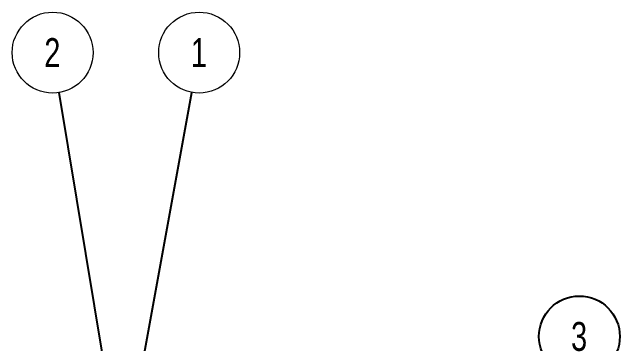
# Model space of a CAD drawing. Header units: millimetres. Extents: x 122 to 2816, y -707 to 556.
# Drawn here: x 2618.2 to 2673.9, y 190.5 to 220.9 of the extents above; entities that cross this region are included whole.
import ezdxf

# ---------------------------------------------------------------- set-up
doc = ezdxf.new("R2010")
doc.units = ezdxf.units.MM
doc.layers.add('FORMAT', color=7, linetype='Continuous')
doc.styles.add('SLDTEXTSTYLE7', font='TXT', dxfattribs={"width": 0.75})
doc.dimstyles.new('SLDDIMSTYLE0', dxfattribs={"dimtxt": 2.5, "dimasz": 1.852083, "dimexe": 0, "dimexo": 0.625, "dimgap": 0, "dimtad": 1, "dimdec": 0, "dimrnd": 1e-09, "dimtxsty": 'Standard', "dimsah": 1, "dimcen": 2.5, "dimazin": 3, "dimtfac": 1.852083, "dimtdec": 0, "dimtmove": 0, "dimatfit": 3, "dimfrac": 2})

# ---------------------------------------------------------------- blocks, each defined once
blk = doc.blocks.new('SW_NOTE_0_59')
at = {"color": 0, "linetype": 'Continuous', "lineweight": 0}
blk.add_circle((-0.607, 3.66), 3.71, dxfattribs=at)
at = {"color": 0, "linetype": 'Continuous', "lineweight": 0, "insert": (-0.634, 4.988), "char_height": 2.646, "attachment_point": 2, "style": 'SLDTEXTSTYLE7'}
blk.add_mtext('2', dxfattribs=at)
blk = doc.blocks.new('SW_NOTE_0_60')
at = {"color": 0, "linetype": 'Continuous', "lineweight": 0}
blk.add_circle((0.666, 3.65), 3.71, dxfattribs=at)
at = {"color": 0, "linetype": 'Continuous', "lineweight": 0, "insert": (0.639, 4.978), "char_height": 2.646, "attachment_point": 2, "style": 'SLDTEXTSTYLE7'}
blk.add_mtext('1', dxfattribs=at)
blk = doc.blocks.new('SW_NOTE_0_74')
at = {"layer": 'FORMAT', "color": 0}
blk.add_circle((3.396, 1.495), 3.71, dxfattribs=at)
at = {"layer": 'FORMAT', "color": 0, "insert": (3.369, 2.823), "char_height": 2.646, "attachment_point": 2, "style": 'SLDTEXTSTYLE7'}
blk.add_mtext('3', dxfattribs=at)

msp = doc.modelspace()

# ---------------------------------------------------------------- block references
at = {"color": 7, "linetype": 'Continuous', "lineweight": 0}
for name, p in [('SW_NOTE_0_59', (2622.533645, 213.57908)), ('SW_NOTE_0_60', (2634.698987, 213.589313))]:
    msp.add_blockref(name, p, dxfattribs=at)
at = {"layer": 'FORMAT'}
msp.add_blockref('SW_NOTE_0_74', (2666.835729, 189.71565), dxfattribs=at)

# ---------------------------------------------------------------- leaders
at = {"color": 7, "linetype": 'Continuous', "lineweight": 0}
for points in [[(2626.788466, 187.924821), (2622.533645, 213.57908)], [(2629.28632, 183.917687), (2634.698987, 213.589313)]]:
    msp.add_leader(points, dimstyle='SLDDIMSTYLE0', dxfattribs=at)

doc.saveas('drawing.dxf')
